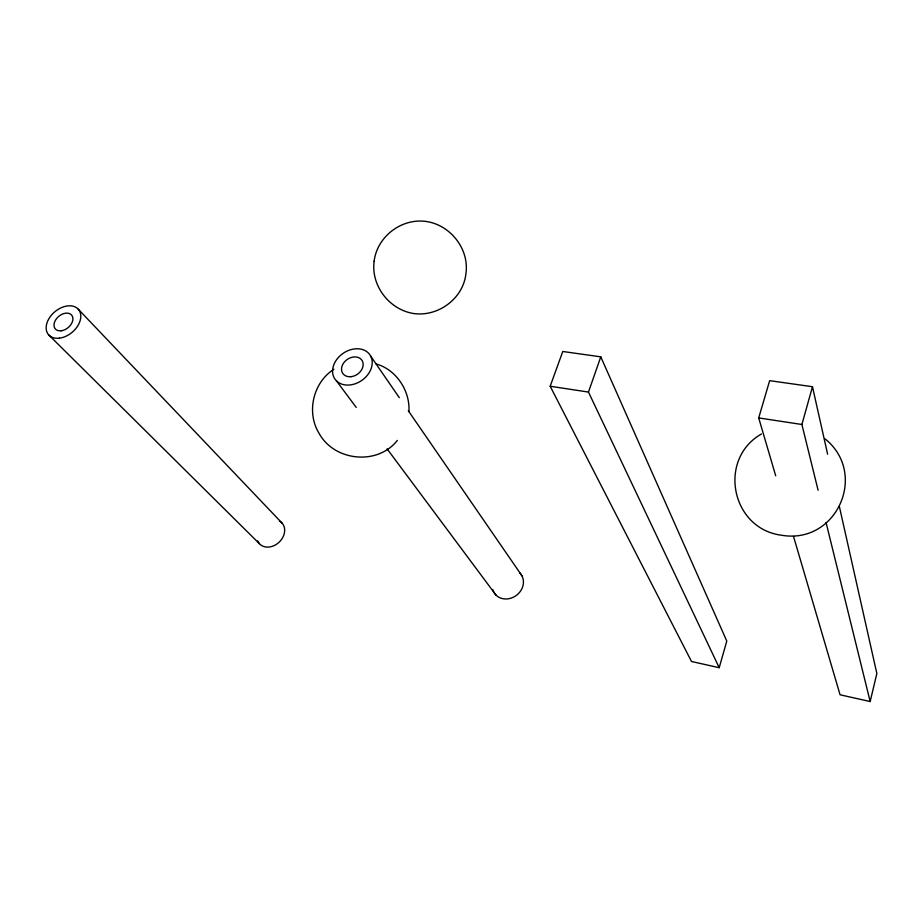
<?xml version="1.0" encoding="UTF-8"?>
<svg xmlns="http://www.w3.org/2000/svg" width="923" height="923" viewBox="0 0 923 923"><rect width="100%" height="100%" fill="white"/><g stroke="black" fill="none" stroke-linecap="round" stroke-linejoin="round"><path stroke-width="1.38" d="M793.515 536.39L840.068 694.788L870.17 701.538L876.85 673.502L839.295 506.208M818.101 490.251L801.902 424.488L812.471 386.714L769.655 380.668L758.706 417.923L775.701 475.783M719.213 667.698L726.782 641.058L600.781 356.843L562.776 351.49L550.177 386.252L691.512 661.491L719.213 667.698L588.47 392.067L600.781 356.843M397.317 440.421C377.565 465.757 334.403 461.223 319.162 433.498C306.101 412.512 313.047 382.503 333.895 369.269M761.487 433.972C717.402 458.996 731.028 528.787 781.562 535.236C836.642 544.755 868.393 473.741 825.116 438.898M550.177 386.252L588.47 392.067M758.706 417.923L801.902 424.488M375.973 363.893C396.29 369.488 410.262 390.902 408.935 411.635M48.538 334.726L259.351 543.635M78.282 309.217L282.034 523.076M336.526 380.957L356.232 407.424M387.095 448.866L495.963 595.058M370.7 356.128A21.287 16.452 -34.8 0 1 349.898 384.972A21.287 16.452 -34.8 0 1 336.607 359.67A21.287 16.452 -34.8 0 1 370.7 356.128L399.301 397.675M408.289 410.735L521.899 575.733M826.039 522.441L870.17 701.538M812.471 386.714L827.619 454.197M279.542 521.103A15.31 12.149 -42.9 0 1 278.838 542.47A15.31 12.149 -42.9 0 1 257.667 540.924M519.649 572.768A16.302 14.249 -36.8 0 1 515.196 596.212A16.302 14.249 -36.8 0 1 492.824 589.739M374.127 261.267C370.815 285.888 389.656 310.14 414.208 313.601C438.471 316.739 463.127 298.475 465.884 273.969C469.669 249.372 450.574 224.935 426.149 221.462C401.482 217.966 377.115 236.588 374.127 261.267M59.349 338.176A19.591 13.43 -39.9 0 0 80.105 312.239A19.591 13.43 -39.9 0 0 50.961 315.724A19.591 13.43 -39.9 0 0 59.349 338.176M61.172 330.792A10.695 7.326 -39.9 0 0 72.536 316.647A10.695 7.326 -39.9 0 0 56.638 318.504A10.695 7.326 -39.9 0 0 61.172 330.792M350.948 376.699A11.618 8.988 -34.8 0 0 362.358 360.974A11.618 8.988 -34.8 0 0 343.748 362.843A11.618 8.988 -34.8 0 0 350.948 376.699"/></g></svg>
